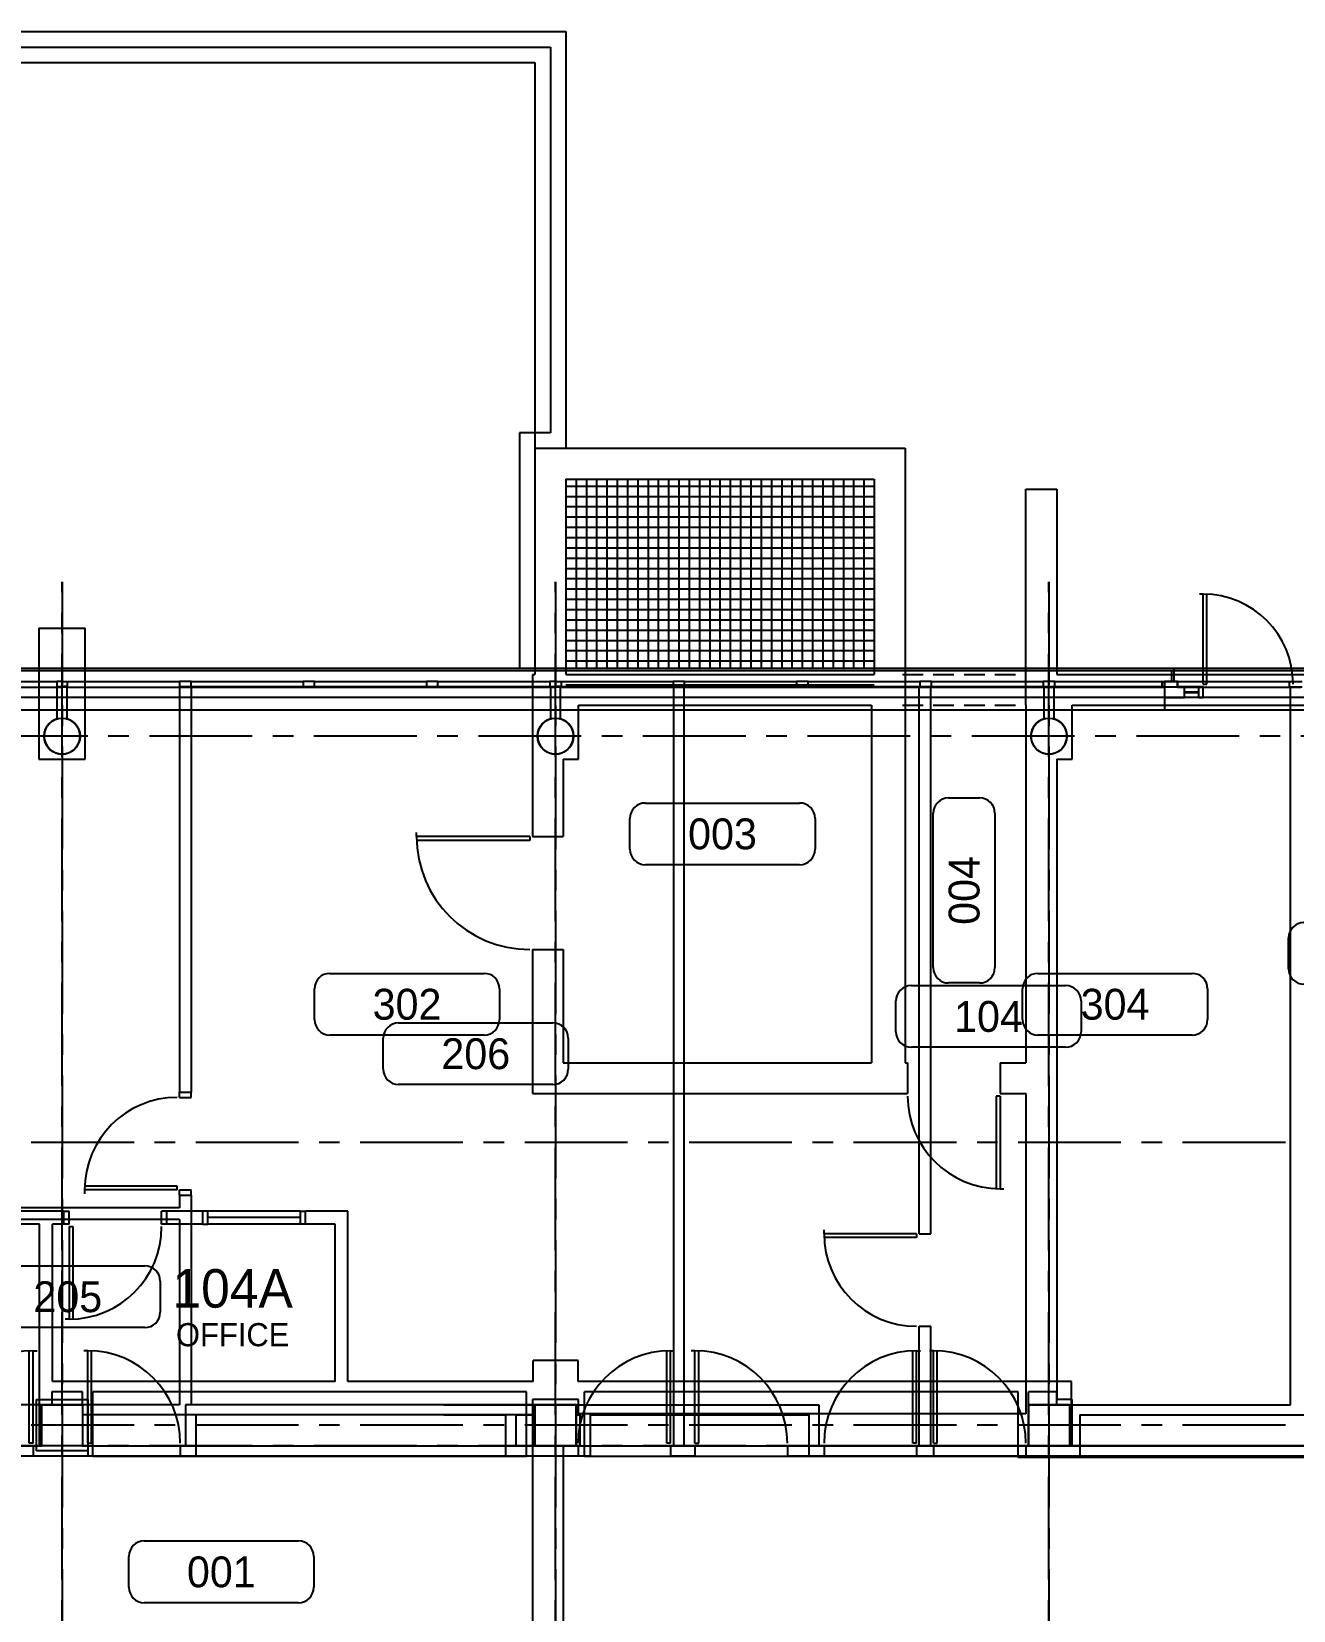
# Model space of a CAD drawing. Header units: inches. Extents: x -116 to 4157, y -436 to 3586.
# Drawn here: x 2142 to 2633, y 2917 to 3531 of the extents above; entities that cross this region are included whole.
import ezdxf
from ezdxf.enums import TextEntityAlignment as Align

# ---------------------------------------------------------------- set-up
doc = ezdxf.new("R2010")
doc.units = ezdxf.units.IN
doc.header["$LTSCALE"] = 32
doc.header["$MEASUREMENT"] = 0
doc.linetypes.add('CENTER', pattern=[2, 1.25, -0.25, 0.25, -0.25])
doc.linetypes.add('HIDDEN', pattern=[0.375, 0.25, -0.125])
doc.layers.get('0').update_dxf_attribs({"color": 5, "linetype": 'CONTINUOUS'})
for name, color, linetype in [('F1-BLDG1', 7, 'CONTINUOUS'), ('F1-BLDG3', 161, 'CONTINUOUS'), ('f1-bldg4', 2, 'CONTINUOUS'), ('f1-bldg5', 252, 'CONTINUOUS'), ('F1-DOOR1', 3, 'CONTINUOUS'), ('f1-doorjmb', 32, 'CONTINUOUS'), ('F1-RMNOS', 3, 'CONTINUOUS'), ('F1-WINDOW1', 1, 'CONTINUOUS'), ('F1-WINDOW2', 4, 'CONTINUOUS'), ('F2-BLDG1', 7, 'CONTINUOUS'), ('F2-BLDG3', 161, 'CONTINUOUS'), ('f2-bldg4', 2, 'CONTINUOUS'), ('F2-DOOR1', 3, 'CONTINUOUS'), ('f2-doorjmb', 32, 'CONTINUOUS'), ('F2-RMNOS', 3, 'CONTINUOUS'), ('F2-WINDOW1', 1, 'CONTINUOUS'), ('F2-WINDOW2', 4, 'CONTINUOUS'), ('F3-BLDG1', 7, 'CONTINUOUS'), ('F3-BLDG3', 161, 'CONTINUOUS'), ('f3-bldg4', 2, 'CONTINUOUS'), ('F3-DOOR1', 3, 'CONTINUOUS'), ('F3-RMNOS', 3, 'CONTINUOUS'), ('F3-WINDOW1', 1, 'CONTINUOUS'), ('F3-WINDOW2', 4, 'CONTINUOUS'), ('FB-BLDG1', 7, 'CONTINUOUS'), ('FB-BLDG2', 2, 'HIDDEN'), ('fb-bldg3', 161, 'CONTINUOUS'), ('FB-DOOR1', 3, 'CONTINUOUS'), ('FB-RMNOS', 3, 'CONTINUOUS'), ('rmcode', 7, 'CONTINUOUS')]:
    doc.layers.add(name, color=color, linetype=linetype)
for name, color, linetype, plot in [('F1-CENTER-MISC', 240, 'CENTER', False), ('F1-COLUMN1', 8, 'CONTINUOUS', False), ('F2-COLUMN1', 8, 'CONTINUOUS', False), ('F3-COLUMN1', 8, 'CONTINUOUS', False), ('fb-centermisc1', 20, 'CENTER', False)]:
    doc.layers.add(name, color=color, linetype=linetype, plot=plot)
doc.styles.add('rmcode', font='noting.shx')
doc.styles.add('RMNOS', font='HANDLET.SHX')

# ---------------------------------------------------------------- blocks, each defined once
blk = doc.blocks.new('ADR-42R')
for p, q in [((-1.5, 1), (-1.5, 42.97)), ((0, 1), (0, 43)), ((0, 43), (1.5, 43)), ((0, 1), (-1.5, 1))]:
    blk.add_line(p, q)
blk.add_arc((0, 1), 42, 90, 180)
blk = doc.blocks.new('ADR-36L')
for p, q in [((0, 37), (-1.5, 37)), ((0, 1), (0, 37)), ((1.5, 1), (1.5, 36.97)), ((0, 1), (1.5, 1))]:
    blk.add_line(p, q)
blk.add_arc((0, 1), 36, 0, 90)
blk = doc.blocks.new('ADR-36R')
for p, q in [((-1.5, 1), (-1.5, 36.97)), ((0, 1), (0, 37)), ((0, 37), (1.5, 37)), ((0, 1), (-1.5, 1))]:
    blk.add_line(p, q)
blk.add_arc((0, 1), 36, 90, 180)
blk = doc.blocks.new('RMNOS')
at = {"color": 11}
for p, q in [((-0.3125, 0.125), (0.3125, 0.125)), ((-0.375, -0.0625), (-0.375, 0.0625)), ((0.375, 0.0625), (0.375, -0.0625)), ((0.3125, -0.125), (-0.3125, -0.125))]:
    blk.add_line(p, q, dxfattribs=at)
for centre, start, end in [((-0.3125, 0.0625), 90, 180), ((0.3125, 0.0625), 0, 90), ((-0.3125, -0.0625), 180, 270), ((0.3125, -0.0625), 270, 0)]:
    blk.add_arc(centre, 0.0625, start, end, dxfattribs=at)
at = {"color": 9, "style": 'RMNOS'}
blk.add_attdef('ROOM', text='', height=0.125, dxfattribs=at).set_placement((0, 0), align=Align.MIDDLE)
blk = doc.blocks.new('RMNOS-1')
at = {"color": 9, "style": 'RMNOS'}
blk.add_attdef('ROOM', text='', height=0.15625, dxfattribs=at).set_placement((0, 0), align=Align.MIDDLE)
at = {"layer": 'rmcode', "color": 61, "style": 'rmcode'}
for tag, p in [('RMCODE-1', (0, -0.1875)), ('RMCODE-2', (0, -0.34375))]:
    blk.add_attdef(tag, text='', height=0.09375, dxfattribs=at).set_placement(p, align=Align.MIDDLE)

msp = doc.modelspace()

# ---------------------------------------------------------------- linework, layer by layer
at = {"layer": 'F1-BLDG1'}
for p, q in [((2154.78, 3072.25), (1990.03, 3072.25)), ((2154.78, 3067.25), (2154.78, 3072.25)), ((2194.78, 3067.25), (2194.78, 3072.25)), ((2208.78, 3072.25), (2194.78, 3072.25)), ((2208.78, 3067.25), (2208.78, 3072.25)), ((2265.28, 3072.25), (2248.78, 3072.25)), ((2248.78, 3067.25), (2248.78, 3072.25)), ((2265.28, 3006), (2265.28, 3072.25)), ((2145.28, 3067.25), (2085.28, 3067.25)), ((2145.28, 2981), (2145.28, 3067.25)), ((2150.28, 3006), (2150.28, 3067.25)), ((2154.78, 3067.25), (2150.28, 3067.25)), ((2208.78, 3067.25), (2194.78, 3067.25)), ((2260.28, 3067.25), (2248.78, 3067.25)), ((2260.28, 3006), (2260.28, 3067.25)), ((2354.78, 3014.25), (2337.28, 3014.25)), ((2337.28, 3006), (2337.28, 3014.25)), ((2354.78, 3006), (2354.78, 3014.25)), ((2260.28, 3006), (2150.28, 3006)), ((2260.28, 3006), (2150.28, 3006)), ((2337.28, 3006), (2265.28, 3006)), ((2337.28, 3006), (2265.28, 3006)), ((2546.78, 3006), (2354.78, 3006)), ((2546.78, 2981), (2546.78, 3006)), ((2166.03, 2977), (2166.03, 3002)), ((2334.78, 3002), (2166.03, 3002)), ((2334.78, 2977), (2334.78, 3002)), ((2526.03, 3002), (2357.28, 3002)), ((2357.28, 2977), (2357.28, 3002)), ((2526.03, 2976.5), (2526.03, 3002)), ((2142.78, 2981), (2142.78, 2977)), ((2142.78, 2981), (2145.28, 2981)), ((2546.78, 2981), (2706.53, 2981)), ((2166.03, 2977), (2142.78, 2977)), ((2357.28, 2977), (2334.78, 2977)), ((2931.78, 2976.5), (2526.03, 2976.5))]:
    msp.add_line(p, q, dxfattribs=at)
for centre in [(2154.03, 3257), (2346.03, 3257), (2538.03, 3257)]:
    msp.add_circle(centre, 7, dxfattribs=at)
at = {"layer": 'F1-BLDG3'}
for p, q in [((2094.03, 3531), (2350.03, 3531)), ((2350.03, 3531), (2350.03, 3369)), ((2115.53, 3525), (2344.03, 3525)), ((2344.03, 3525), (2344.03, 3375)), ((2332.03, 3375), (2332.03, 3283.5)), ((2344.03, 3375), (2332.03, 3375)), ((2338.03, 3369), (2482.03, 3369)), ((2338.03, 3369), (2338.03, 3283.5)), ((2482.03, 3369), (2482.03, 3283.5)), ((2350.03, 3357), (2470.03, 3357)), ((2350.03, 3357), (2350.03, 3283.5)), ((2470.03, 3357), (2470.03, 3283.5)), ((1772.03, 3282.5), (2585.78, 3282.5)), ((2585.78, 3278.25), (2585.78, 3282.5)), ((2583.03, 3272), (1772.03, 3272)), ((2162.03, 3002), (2150.03, 3002)), ((2150.03, 3002), (2150.03, 2997)), ((2162.03, 2997), (2150.03, 2997)), ((2162.03, 2997), (2162.03, 3002)), ((2338.03, 2997), (2338.03, 2981)), ((2354.03, 2997), (2338.03, 2997)), ((2354.03, 2981), (2354.03, 2997)), ((2530.03, 2997), (2530.03, 3002)), ((2541.03, 3002), (2530.03, 3002)), ((2530.03, 2997), (2541.03, 2997)), ((2541.03, 2997), (2541.03, 3002)), ((2338.03, 2981), (2354.03, 2981))]:
    msp.add_line(p, q, dxfattribs=at)
at = {"layer": 'f1-bldg4'}
for p, q in [((1772.03, 3283.5), (2586.78, 3283.5)), ((2586.78, 3278.25), (2586.78, 3283.5)), ((2350.03, 3277), (2470.03, 3277)), ((1780.53, 3267.25), (2583.03, 3267.25)), ((2583.03, 3272), (2583.03, 3267.25)), ((2166.03, 2977), (2334.78, 2977)), ((2357.28, 2977), (2526.03, 2977))]:
    msp.add_line(p, q, dxfattribs=at)
at = {"layer": 'f1-bldg5'}
for p, q in [((2350.03, 3354.25), (2470.03, 3354.25)), ((2354.03, 3357), (2354.03, 3283.5)), ((2358.03, 3357), (2358.03, 3283.5)), ((2362.03, 3357), (2362.03, 3283.5)), ((2366.03, 3357), (2366.03, 3283.5)), ((2370.03, 3357), (2370.03, 3283.5)), ((2374.03, 3357), (2374.03, 3283.5)), ((2378.03, 3357), (2378.03, 3283.5)), ((2382.03, 3357), (2382.03, 3283.5)), ((2386.03, 3357), (2386.03, 3283.5)), ((2390.03, 3357), (2390.03, 3283.5)), ((2394.03, 3357), (2394.03, 3283.5)), ((2398.03, 3357), (2398.03, 3283.5)), ((2402.03, 3357), (2402.03, 3283.5)), ((2406.03, 3357), (2406.03, 3283.5)), ((2410.03, 3357), (2410.03, 3283.5)), ((2414.03, 3357), (2414.03, 3283.5)), ((2418.03, 3357), (2418.03, 3283.5)), ((2422.03, 3357), (2422.03, 3283.5)), ((2426.03, 3357), (2426.03, 3283.5)), ((2430.03, 3357), (2430.03, 3283.5)), ((2434.03, 3357), (2434.03, 3283.5)), ((2438.03, 3357), (2438.03, 3283.5)), ((2442.03, 3357), (2442.03, 3283.5)), ((2446.03, 3357), (2446.03, 3283.5)), ((2450.03, 3357), (2450.03, 3283.5)), ((2454.03, 3357), (2454.03, 3283.5)), ((2458.03, 3357), (2458.03, 3283.5)), ((2462.03, 3357), (2462.03, 3283.5)), ((2466.03, 3357), (2466.03, 3283.5)), ((2350.03, 3350.25), (2470.03, 3350.25)), ((2350.03, 3346.25), (2470.03, 3346.25)), ((2350.03, 3342.25), (2470.03, 3342.25)), ((2350.03, 3338.25), (2470.03, 3338.25)), ((2350.03, 3334.25), (2470.03, 3334.25)), ((2350.03, 3330.25), (2470.03, 3330.25)), ((2350.03, 3326.25), (2470.03, 3326.25)), ((2350.03, 3322.25), (2470.03, 3322.25)), ((2350.03, 3318.25), (2470.03, 3318.25)), ((2350.03, 3314.25), (2470.03, 3314.25)), ((2350.03, 3310.25), (2470.03, 3310.25)), ((2350.03, 3306.25), (2470.03, 3306.25)), ((2350.03, 3302.25), (2470.03, 3302.25)), ((2350.03, 3298.25), (2470.03, 3298.25)), ((2350.03, 3294.25), (2470.03, 3294.25)), ((2350.03, 3290.25), (2470.03, 3290.25)), ((2350.03, 3286.25), (2470.03, 3286.25))]:
    msp.add_line(p, q, dxfattribs=at)
at = {"layer": 'F1-CENTER-MISC'}
for p, q in [((2154.03, 3317), (2154.03, 2417)), ((2154.03, 3317), (2154.03, 2417)), ((2346.03, 3317), (2346.03, 2417)), ((2346.03, 3317), (2346.03, 2417)), ((2538.03, 3317), (2538.03, 2417)), ((2538.03, 3317), (2538.03, 2417)), ((3956.03, 3257), (1688.03, 3257)), ((3956.03, 2981), (1687.65, 2981))]:
    msp.add_line(p, q, dxfattribs=at)
at = {"layer": 'F1-COLUMN1'}
for p, q in [((2146.03, 2997), (2162.03, 2997)), ((2146.03, 2981), (2146.03, 2997)), ((2162.03, 2997), (2162.03, 2981)), ((2338.03, 2997), (2354.03, 2997)), ((2338.03, 2981), (2338.03, 2997)), ((2354.03, 2997), (2354.03, 2981)), ((2530.03, 2997), (2546.03, 2997)), ((2530.03, 2981), (2530.03, 2997)), ((2546.03, 2997), (2546.03, 2981)), ((2162.03, 2981), (2146.03, 2981)), ((2354.03, 2981), (2338.03, 2981)), ((2546.03, 2981), (2530.03, 2981))]:
    msp.add_line(p, q, dxfattribs=at)
for centre in [(2154.03, 3257), (2346.03, 3257), (2538.03, 3257)]:
    msp.add_circle(centre, 7, dxfattribs=at)
at = {"layer": 'f1-doorjmb'}
for p, q in [((2154.78, 3072.25), (2156.78, 3072.25)), ((2156.78, 3067.25), (2156.78, 3072.25)), ((2192.78, 3067.25), (2192.78, 3072.25)), ((2194.78, 3072.25), (2192.78, 3072.25)), ((2156.78, 3067.25), (2154.78, 3067.25)), ((2194.78, 3067.25), (2192.78, 3067.25))]:
    msp.add_line(p, q, dxfattribs=at)
at = {"layer": 'F1-WINDOW1'}
for p, q in [((2108.53, 3278.25), (2152.03, 3278.25)), ((2108.53, 3276), (2152.03, 3276)), ((2156.28, 3278.25), (2199.78, 3278.25)), ((2156.28, 3276), (2199.78, 3276)), ((2204.28, 3278.25), (2247.78, 3278.25)), ((2204.28, 3276.25), (2247.78, 3276.25)), ((2252.28, 3278.25), (2295.78, 3278.25)), ((2252.28, 3276.25), (2295.78, 3276.25)), ((2300.28, 3278.25), (2343.78, 3278.25)), ((2300.28, 3276.25), (2343.78, 3276.25)), ((2348.28, 3278.25), (2391.78, 3278.25)), ((2348.28, 3276.25), (2391.78, 3276.25)), ((2396.28, 3278.25), (2439.78, 3278.25)), ((2396.28, 3276.25), (2439.78, 3276.25)), ((2444.28, 3278.25), (2487.78, 3278.25)), ((2444.28, 3276.25), (2487.78, 3276.25)), ((2492.28, 3278.25), (2535.78, 3278.25)), ((2492.28, 3276.25), (2535.78, 3276.25)), ((2540.28, 3278.25), (2582.03, 3278.25)), ((2540.28, 3276.25), (2582.03, 3276.25)), ((2590.78, 3276.25), (2596.28, 3276.25)), ((2590.78, 3274.25), (2596.28, 3274.25)), ((2590.78, 3274), (2596.28, 3274)), ((2596.28, 3272), (2590.78, 3272)), ((2246.78, 3072.25), (2210.78, 3072.25)), ((2246.78, 3069.75), (2210.78, 3069.75)), ((2246.78, 3067.25), (2210.78, 3067.25))]:
    msp.add_line(p, q, dxfattribs=at)
at = {"layer": 'F1-WINDOW2'}
for p, q in [((2152.03, 3278.25), (2152.03, 3276.25)), ((2154.03, 3278.25), (2152.03, 3278.25)), ((2152.03, 3276.25), (2154.03, 3276.25)), ((2154.03, 3278.25), (2156.03, 3278.25)), ((2156.03, 3276.25), (2154.03, 3276.25)), ((2156.03, 3278.25), (2156.03, 3276.25)), ((2204.28, 3278.25), (2199.78, 3278.25)), ((2199.78, 3278.25), (2199.78, 3276.25)), ((2199.78, 3276.25), (2204.28, 3276.25)), ((2204.28, 3276.25), (2204.28, 3278.25)), ((2252.28, 3278.25), (2247.78, 3278.25)), ((2247.78, 3278.25), (2247.78, 3276.25)), ((2247.78, 3276.25), (2252.28, 3276.25)), ((2252.28, 3276.25), (2252.28, 3278.25)), ((2295.78, 3278.25), (2295.78, 3276.25)), ((2300.28, 3278.25), (2295.78, 3278.25)), ((2295.78, 3276.25), (2300.28, 3276.25)), ((2300.28, 3276.25), (2300.28, 3278.25)), ((2343.78, 3278.25), (2343.78, 3276.25)), ((2346.03, 3278.25), (2343.78, 3278.25)), ((2343.78, 3276.25), (2346.03, 3276.25)), ((2346.03, 3278.25), (2348.28, 3278.25)), ((2348.28, 3276.25), (2346.03, 3276.25)), ((2348.28, 3278.25), (2348.28, 3276.25)), ((2396.28, 3278.25), (2391.78, 3278.25)), ((2391.78, 3278.25), (2391.78, 3276.25)), ((2391.78, 3276.25), (2396.28, 3276.25)), ((2396.28, 3276.25), (2396.28, 3278.25)), ((2444.28, 3278.25), (2439.78, 3278.25)), ((2439.78, 3278.25), (2439.78, 3276.25)), ((2439.78, 3276.25), (2444.28, 3276.25)), ((2444.28, 3276.25), (2444.28, 3278.25)), ((2487.78, 3278.25), (2487.78, 3276.25)), ((2492.28, 3278.25), (2487.78, 3278.25)), ((2487.78, 3276.25), (2492.28, 3276.25)), ((2492.28, 3276.25), (2492.28, 3278.25)), ((2540.28, 3278.25), (2535.78, 3278.25)), ((2535.78, 3278.25), (2535.78, 3276.25)), ((2535.78, 3276.25), (2540.28, 3276.25)), ((2540.28, 3276.25), (2540.28, 3278.25)), ((2582.03, 3276), (2582.03, 3278.25)), ((2582.03, 3278.25), (2583.03, 3278.25)), ((2583.03, 3276), (2582.03, 3276)), ((2583.03, 3276), (2583.03, 3278.25)), ((2588.03, 3278.25), (2583.03, 3278.25)), ((2583.03, 3278.25), (2583.03, 3272)), ((2588.03, 3276.25), (2588.03, 3278.25)), ((2588.03, 3276.25), (2590.78, 3276.25)), ((2590.78, 3272), (2590.78, 3276.25)), ((2596.28, 3276.25), (2598.03, 3276.25)), ((2596.28, 3272), (2596.28, 3276.25)), ((2598.03, 3272), (2598.03, 3276.25)), ((2583.03, 3272), (2588.03, 3272)), ((2588.03, 3272), (2590.78, 3272)), ((2596.28, 3272), (2598.03, 3272)), ((2210.78, 3072.25), (2208.78, 3072.25)), ((2210.78, 3067.25), (2210.78, 3072.25)), ((2246.78, 3067.25), (2246.78, 3072.25)), ((2246.78, 3072.25), (2248.78, 3072.25)), ((2208.78, 3067.25), (2210.78, 3067.25)), ((2248.78, 3067.25), (2246.78, 3067.25))]:
    msp.add_line(p, q, dxfattribs=at)
at = {"layer": 'F2-BLDG1'}
for p, q in [((2156.03, 3276), (2152.03, 3276)), ((2152.03, 3276), (2152.03, 3263.71)), ((2156.03, 3263.71), (2156.03, 3276)), ((2199.78, 3276), (2199.78, 3118.5)), ((2200.03, 3276), (2204.03, 3276)), ((2204.28, 3276), (2204.28, 3118.5)), ((2348.03, 3276), (2344.03, 3276)), ((2344.03, 3276), (2344.03, 3263.71)), ((2348.03, 3263.71), (2348.03, 3276)), ((2396.03, 3276), (2392.03, 3276)), ((2392.03, 2981), (2392.03, 3276)), ((2396.03, 2981), (2396.03, 3276)), ((2540.03, 3276), (2536.03, 3276)), ((2536.03, 3276), (2536.03, 3263.71)), ((2540.03, 3263.71), (2540.03, 3276)), ((2199.78, 3118.5), (2204.28, 3118.5)), ((2199.78, 3078.5), (2199.78, 3073.5)), ((2199.78, 3078.5), (2204.28, 3078.5)), ((2204.28, 3078.5), (2204.28, 2997)), ((2199.78, 3073.5), (2108.78, 3073.5)), ((2199.78, 3069), (2113.28, 3069)), ((2199.78, 3069), (2199.78, 2997)), ((2162.03, 2997), (2146.03, 2997)), ((2146.03, 2997), (2146.03, 2981)), ((2199.78, 2997), (2162.03, 2997)), ((2338.03, 2997), (2204.28, 2997)), ((2338.03, 2997), (2354.03, 2997)), ((2354.03, 2997), (2354.03, 2981)), ((2530.03, 2981), (2530.03, 2997)), ((2530.03, 2997), (2546.03, 2997)), ((2546.03, 2997), (2546.03, 2981)), ((2302.55, 2993), (2326.54, 2993)), ((2330.54, 2993), (2338.03, 2993)), ((2113.28, 2981), (2146.03, 2981)), ((2354.78, 2981), (2354.03, 2981)), ((2354.03, 2981), (2354.78, 2981)), ((2354.78, 2981), (2354.78, 2977)), ((2390.78, 2981), (2390.78, 2977)), ((2392.03, 2981), (2390.78, 2981)), ((2400.28, 2981), (2396.03, 2981)), ((2400.28, 2981), (2400.28, 2977)), ((2436.28, 2981), (2436.28, 2977)), ((2436.28, 2981), (2436.28, 2977)), ((2530.03, 2981), (2436.28, 2981)), ((2706.03, 2981), (2546.03, 2981)), ((2354.78, 2977), (2099.03, 2977)), ((2354.78, 2977), (2348.78, 2977)), ((2400.28, 2977), (2390.78, 2977)), ((2875.04, 2977), (2436.28, 2977))]:
    msp.add_line(p, q, dxfattribs=at)
for centre in [(2154.03, 3257), (2346.03, 3257), (2538.03, 3257)]:
    msp.add_arc(centre, 7, 106.60155, 73.39845, dxfattribs=at)
at = {"layer": 'F2-BLDG3'}
for p, q in [((1772.03, 3282.5), (3880.03, 3282.5)), ((2152.03, 3272), (2012.28, 3272)), ((2199.78, 3272), (2156.03, 3272)), ((2344.03, 3272), (2204.28, 3272)), ((2392.03, 3272), (2348.03, 3272)), ((2536.03, 3272), (2396.03, 3272)), ((2728.03, 3272), (2540.03, 3272)), ((2338.03, 2993), (2162.03, 2993)), ((2162.03, 2993), (2162.03, 2981)), ((2338.03, 2993), (2338.03, 2981)), ((2162.03, 2981), (2338.03, 2981))]:
    msp.add_line(p, q, dxfattribs=at)
at = {"layer": 'f2-bldg4'}
for p, q in [((1772.03, 3283.5), (3880.03, 3283.5)), ((2012.28, 3267.25), (2152.03, 3267.25)), ((2156.03, 3267.25), (2199.78, 3267.25)), ((2204.28, 3267.25), (2344.03, 3267.25)), ((2348.03, 3267.25), (2392.03, 3267.25)), ((2396.03, 3267.25), (2536.03, 3267.25)), ((2540.03, 3267.25), (2728.03, 3267.25))]:
    msp.add_line(p, q, dxfattribs=at)
at = {"layer": 'F2-COLUMN1'}
for p, q in [((2146.03, 2997), (2162.03, 2997)), ((2146.03, 2981), (2146.03, 2997)), ((2162.03, 2997), (2162.03, 2981)), ((2338.03, 2997), (2354.03, 2997)), ((2338.03, 2981), (2338.03, 2997)), ((2354.03, 2997), (2354.03, 2981)), ((2530.03, 2997), (2546.03, 2997)), ((2530.03, 2981), (2530.03, 2997)), ((2546.03, 2997), (2546.03, 2981)), ((2162.03, 2981), (2146.03, 2981)), ((2354.78, 2981), (2338.03, 2981)), ((2546.03, 2981), (2530.03, 2981))]:
    msp.add_line(p, q, dxfattribs=at)
for centre in [(2154.03, 3257), (2346.03, 3257), (2538.03, 3257)]:
    msp.add_circle(centre, 7, dxfattribs=at)
at = {"layer": 'f2-doorjmb'}
for p, q in [((2199.78, 3116.5), (2199.78, 3118.5)), ((2199.78, 3116.5), (2204.28, 3116.5)), ((2204.28, 3116.5), (2204.28, 3118.5)), ((2199.78, 3080.5), (2204.28, 3080.5)), ((2199.78, 3078.5), (2199.78, 3080.5)), ((2204.28, 3078.5), (2204.28, 3080.5))]:
    msp.add_line(p, q, dxfattribs=at)
at = {"layer": 'F2-WINDOW1'}
for p, q in [((2108.53, 3278.25), (2152.03, 3278.25)), ((2108.53, 3276), (2152.03, 3276)), ((2156.28, 3278.25), (2199.78, 3278.25)), ((2156.28, 3276), (2199.78, 3276)), ((2204.28, 3278.25), (2247.78, 3278.25)), ((2204.28, 3276), (2247.78, 3276)), ((2252.28, 3278.25), (2295.78, 3278.25)), ((2252.28, 3276), (2295.78, 3276)), ((2300.28, 3278.25), (2343.78, 3278.25)), ((2300.28, 3276), (2343.78, 3276)), ((2348.28, 3278.25), (2391.78, 3278.25)), ((2348.28, 3276), (2391.78, 3276)), ((2396.28, 3278.25), (2439.78, 3278.25)), ((2396.28, 3276), (2439.78, 3276)), ((2444.28, 3278.25), (2487.78, 3278.25)), ((2444.28, 3276), (2487.78, 3276)), ((2492.28, 3278.25), (2535.78, 3278.25)), ((2492.28, 3276), (2535.78, 3276)), ((2540.28, 3278.25), (2583.03, 3278.25)), ((2540.28, 3276), (2583.03, 3276)), ((2588.03, 3278.25), (2631.53, 3278.25)), ((2588.03, 3276), (2631.53, 3276))]:
    msp.add_line(p, q, dxfattribs=at)
at = {"layer": 'F2-WINDOW2'}
for p, q in [((2152.03, 3278.25), (2152.03, 3276)), ((2154.03, 3278.25), (2152.03, 3278.25)), ((2152.03, 3276), (2154.03, 3276)), ((2154.03, 3278.25), (2156.03, 3278.25)), ((2156.03, 3276), (2154.03, 3276)), ((2156.03, 3278.25), (2156.03, 3276)), ((2204.28, 3278.25), (2199.78, 3278.25)), ((2199.78, 3278.25), (2199.78, 3276)), ((2199.78, 3276), (2204.28, 3276)), ((2204.28, 3276), (2204.28, 3278.25)), ((2252.28, 3278.25), (2247.78, 3278.25)), ((2247.78, 3278.25), (2247.78, 3276)), ((2247.78, 3276), (2252.28, 3276)), ((2252.28, 3276), (2252.28, 3278.25)), ((2295.78, 3278.25), (2295.78, 3276)), ((2300.28, 3278.25), (2295.78, 3278.25)), ((2295.78, 3276), (2300.28, 3276)), ((2300.28, 3276), (2300.28, 3278.25)), ((2343.78, 3278.25), (2343.78, 3276)), ((2346.03, 3278.25), (2343.78, 3278.25)), ((2343.78, 3276), (2346.03, 3276)), ((2346.03, 3278.25), (2348.28, 3278.25)), ((2348.28, 3276), (2346.03, 3276)), ((2348.28, 3278.25), (2348.28, 3276)), ((2396.28, 3278.25), (2391.78, 3278.25)), ((2391.78, 3278.25), (2391.78, 3276)), ((2391.78, 3276), (2396.28, 3276)), ((2396.28, 3276), (2396.28, 3278.25)), ((2444.28, 3278.25), (2439.78, 3278.25)), ((2439.78, 3278.25), (2439.78, 3276)), ((2439.78, 3276), (2444.28, 3276)), ((2444.28, 3276), (2444.28, 3278.25)), ((2487.78, 3278.25), (2487.78, 3276)), ((2492.28, 3278.25), (2487.78, 3278.25)), ((2487.78, 3276), (2492.28, 3276)), ((2492.28, 3276), (2492.28, 3278.25)), ((2540.28, 3278.25), (2535.78, 3278.25)), ((2535.78, 3278.25), (2535.78, 3276)), ((2535.78, 3276), (2540.28, 3276)), ((2540.28, 3276), (2540.28, 3278.25)), ((2583.03, 3278.25), (2583.03, 3276)), ((2583.03, 3278.25), (2588.03, 3278.25)), ((2588.03, 3276), (2583.03, 3276)), ((2588.03, 3278.25), (2588.03, 3276)), ((2631.53, 3278.25), (2636.53, 3278.25)), ((2631.53, 3278.25), (2631.53, 3276)), ((2636.53, 3276), (2631.53, 3276))]:
    msp.add_line(p, q, dxfattribs=at)
at = {"layer": 'F3-BLDG1'}
for p, q in [((2156.03, 3276), (2152.03, 3276)), ((2152.03, 3276), (2152.03, 3263.71)), ((2156.03, 3263.71), (2156.03, 3276)), ((2200.03, 3276), (2204.03, 3276)), ((2348.03, 3276), (2344.03, 3276)), ((2344.03, 3276), (2344.03, 3263.71)), ((2348.03, 3263.71), (2348.03, 3276)), ((2492.03, 3276), (2487.54, 3276)), ((2487.54, 3063.5), (2487.54, 3276)), ((2492.04, 3063.5), (2492.04, 3276)), ((2540.03, 3276), (2536.03, 3276)), ((2536.03, 3276), (2536.03, 3263.71)), ((2540.03, 3263.71), (2540.03, 3276)), ((2632.03, 3276), (2636.03, 3276)), ((2632.03, 2997), (2632.03, 3276)), ((2487.54, 3063.5), (2492.04, 3063.5)), ((2487.54, 2981), (2487.54, 3027.5)), ((2487.54, 3027.5), (2492.04, 3027.5)), ((2492.04, 2981), (2492.04, 3027.5)), ((2146.03, 2997), (2041.54, 2997)), ((2146.03, 2997), (2162.03, 2997)), ((2162.03, 2997), (2162.03, 2981)), ((2338.03, 2997), (2202.04, 2997)), ((2202.04, 2997), (2202.04, 2981)), ((2302.55, 2997), (2448.54, 2997)), ((2448.54, 2997), (2448.54, 2981)), ((2546.03, 2997), (2530.03, 2997)), ((2530.03, 2997), (2530.03, 2981)), ((2546.03, 2997), (2632.03, 2997)), ((2206.04, 2993), (2206.04, 2977)), ((2326.54, 2993), (2206.04, 2993)), ((2326.54, 2993), (2326.54, 2977)), ((2359.54, 2993), (2359.54, 2977)), ((2359.54, 2993), (2444.54, 2993)), ((2444.54, 2993), (2444.54, 2977)), ((2550.04, 2993), (2706.54, 2993)), ((2550.04, 2993), (2550.04, 2977)), ((2162.03, 2981), (2164.04, 2981)), ((2164.04, 2981), (2164.04, 2977)), ((2200.04, 2981), (2200.04, 2977)), ((2200.04, 2981), (2202.04, 2981)), ((2450.54, 2981), (2448.54, 2981)), ((2450.54, 2981), (2450.54, 2977)), ((2486.54, 2981), (2486.54, 2977)), ((2487.54, 2981), (2486.54, 2981)), ((2493.04, 2981), (2492.04, 2981)), ((2493.04, 2981), (2493.04, 2977)), ((2529.04, 2981), (2530.03, 2981)), ((2529.04, 2981), (2529.04, 2977)), ((2529.04, 2981), (2529.04, 2977)), ((2164.04, 2977), (2141.54, 2977)), ((2206.04, 2977), (2200.04, 2977)), ((2359.54, 2977), (2326.54, 2977)), ((2450.54, 2977), (2444.54, 2977)), ((2493.04, 2977), (2486.54, 2977)), ((2550.04, 2977), (2529.04, 2977))]:
    msp.add_line(p, q, dxfattribs=at)
for centre in [(2154.03, 3257), (2346.03, 3257), (2538.03, 3257)]:
    msp.add_arc(centre, 7, 106.60155, 73.39845, dxfattribs=at)
at = {"layer": 'F3-BLDG3'}
for p, q in [((1772.03, 3282.5), (3880.03, 3282.5)), ((2152.03, 3272), (2108.53, 3272)), ((2344.03, 3272), (2156.03, 3272)), ((2487.54, 3272), (2348.03, 3272)), ((2536.03, 3272), (2492.03, 3272)), ((2632.03, 3272), (2540.03, 3272)), ((2338.03, 2993), (2330.54, 2993)), ((2330.54, 2993), (2330.54, 2981)), ((2338.03, 2993), (2338.03, 2981)), ((2354.03, 2993), (2355.54, 2993)), ((2354.03, 2981), (2354.03, 2993)), ((2355.54, 2993), (2355.54, 2981)), ((2330.54, 2981), (2338.03, 2981)), ((2355.54, 2981), (2354.03, 2981))]:
    msp.add_line(p, q, dxfattribs=at)
at = {"layer": 'f3-bldg4'}
for p, q in [((1772.03, 3283.5), (3880.03, 3283.5)), ((2108.53, 3267.25), (2152.03, 3267.25)), ((2156.03, 3267.25), (2344.03, 3267.25)), ((2348.03, 3267.25), (2487.54, 3267.25)), ((2492.03, 3267.25), (2536.03, 3267.25)), ((2540.03, 3267.25), (2632.03, 3267.25))]:
    msp.add_line(p, q, dxfattribs=at)
at = {"layer": 'F3-COLUMN1'}
for p, q in [((2146.03, 2981), (2146.03, 2997)), ((2146.03, 2997), (2162.03, 2997)), ((2162.03, 2997), (2162.03, 2981)), ((2338.03, 2981), (2338.03, 2997)), ((2338.03, 2997), (2354.03, 2997)), ((2354.03, 2997), (2354.03, 2981)), ((2530.03, 2981), (2530.03, 2997)), ((2530.03, 2997), (2546.03, 2997)), ((2546.03, 2997), (2546.03, 2981)), ((2162.03, 2981), (2145.54, 2981)), ((2354.03, 2981), (2338.03, 2981)), ((2546.03, 2981), (2530.03, 2981))]:
    msp.add_line(p, q, dxfattribs=at)
for centre in [(2154.03, 3257), (2346.03, 3257), (2538.03, 3257)]:
    msp.add_circle(centre, 7, dxfattribs=at)
at = {"layer": 'F3-WINDOW1'}
for p, q in [((2108.53, 3278.25), (2152.03, 3278.25)), ((2108.53, 3276), (2152.03, 3276)), ((2156.28, 3278.25), (2199.78, 3278.25)), ((2156.28, 3276), (2199.78, 3276)), ((2204.28, 3278.25), (2247.78, 3278.25)), ((2204.28, 3276), (2247.78, 3276)), ((2252.28, 3278.25), (2295.78, 3278.25)), ((2252.28, 3276), (2295.78, 3276)), ((2300.28, 3278.25), (2343.78, 3278.25)), ((2300.28, 3276), (2343.78, 3276)), ((2348.28, 3278.25), (2391.78, 3278.25)), ((2348.28, 3276), (2391.78, 3276)), ((2396.28, 3278.25), (2439.78, 3278.25)), ((2396.28, 3276), (2439.78, 3276)), ((2444.28, 3278.25), (2487.78, 3278.25)), ((2444.28, 3276), (2487.78, 3276)), ((2492.28, 3278.25), (2535.78, 3278.25)), ((2492.28, 3276), (2535.78, 3276)), ((2540.28, 3278.25), (2583.03, 3278.25)), ((2540.28, 3276), (2583.03, 3276)), ((2588.03, 3278.25), (2631.53, 3278.25)), ((2588.03, 3276), (2631.53, 3276))]:
    msp.add_line(p, q, dxfattribs=at)
at = {"layer": 'F3-WINDOW2'}
for p, q in [((2154.03, 3278.25), (2152.03, 3278.25)), ((2152.03, 3278.25), (2152.03, 3276)), ((2152.03, 3276), (2154.03, 3276)), ((2154.03, 3278.25), (2156.03, 3278.25)), ((2156.03, 3276), (2154.03, 3276)), ((2156.03, 3278.25), (2156.03, 3276)), ((2199.78, 3278.25), (2199.78, 3276)), ((2204.28, 3278.25), (2199.78, 3278.25)), ((2199.78, 3276), (2204.28, 3276)), ((2204.28, 3276), (2204.28, 3278.25)), ((2247.78, 3278.25), (2247.78, 3276)), ((2252.28, 3278.25), (2247.78, 3278.25)), ((2247.78, 3276), (2252.28, 3276)), ((2252.28, 3276), (2252.28, 3278.25)), ((2300.28, 3278.25), (2295.78, 3278.25)), ((2295.78, 3278.25), (2295.78, 3276)), ((2295.78, 3276), (2300.28, 3276)), ((2300.28, 3276), (2300.28, 3278.25)), ((2346.03, 3278.25), (2343.78, 3278.25)), ((2343.78, 3278.25), (2343.78, 3276)), ((2343.78, 3276), (2346.03, 3276)), ((2346.03, 3278.25), (2348.28, 3278.25)), ((2348.28, 3276), (2346.03, 3276)), ((2348.28, 3278.25), (2348.28, 3276)), ((2391.78, 3278.25), (2391.78, 3276)), ((2396.28, 3278.25), (2391.78, 3278.25)), ((2391.78, 3276), (2396.28, 3276)), ((2396.28, 3276), (2396.28, 3278.25)), ((2439.78, 3278.25), (2439.78, 3276)), ((2444.28, 3278.25), (2439.78, 3278.25)), ((2439.78, 3276), (2444.28, 3276)), ((2444.28, 3276), (2444.28, 3278.25)), ((2492.28, 3278.25), (2487.78, 3278.25)), ((2487.78, 3278.25), (2487.78, 3276)), ((2487.78, 3276), (2492.28, 3276)), ((2492.28, 3276), (2492.28, 3278.25)), ((2535.78, 3278.25), (2535.78, 3276)), ((2540.28, 3278.25), (2535.78, 3278.25)), ((2535.78, 3276), (2540.28, 3276)), ((2540.28, 3276), (2540.28, 3278.25)), ((2583.03, 3278.25), (2588.03, 3278.25)), ((2583.03, 3278.25), (2583.03, 3276)), ((2588.03, 3276), (2583.03, 3276)), ((2588.03, 3278.25), (2588.03, 3276)), ((2631.53, 3278.25), (2631.53, 3276)), ((2631.53, 3278.25), (2636.53, 3278.25)), ((2636.53, 3276), (2631.53, 3276))]:
    msp.add_line(p, q, dxfattribs=at)
at = {"layer": 'FB-BLDG1'}
for p, q in [((1772.03, 3531), (2350.03, 3531)), ((2350.03, 3531), (2350.03, 3369)), ((1772.03, 3519), (2338.03, 3519)), ((2338.03, 3519), (2338.03, 3369)), ((2338.03, 3369), (2338.03, 3281)), ((2350.03, 3369), (2482.03, 3369)), ((2482.03, 3369), (2482.03, 3130)), ((2529.03, 3269), (2529.03, 3353)), ((2529.03, 3353), (2541.03, 3353)), ((2541.03, 3353), (2541.03, 3281)), ((2145.03, 3299), (2145.03, 3248)), ((2145.03, 3299), (2163.03, 3299)), ((2163.03, 3248), (2163.03, 3299)), ((2337.03, 3281), (2337.03, 3218)), ((2337.03, 3281), (2338.03, 3281)), ((2541.03, 3281), (3880.03, 3281)), ((2355.03, 3248), (2355.03, 3269)), ((2355.03, 3269), (2469.03, 3269)), ((2469.03, 3269), (2469.03, 3130)), ((2529.03, 3269), (2529.03, 3248)), ((2547.03, 3248), (2547.03, 3269)), ((2547.03, 3269), (2721.03, 3269)), ((2145.03, 3248), (2163.03, 3248)), ((2349.03, 3248), (2355.03, 3248)), ((2349.03, 3248), (2349.03, 3218)), ((2529.03, 3248), (2529.03, 3130)), ((2541.03, 3248), (2547.03, 3248)), ((2541.03, 3248), (2541.03, 2999)), ((2337.03, 3218), (2349.03, 3218)), ((2337.03, 3174), (2349.03, 3174)), ((2337.03, 3174), (2337.03, 3118)), ((2349.03, 3174), (2349.03, 3130)), ((2349.03, 3130), (2469.03, 3130)), ((2482.03, 3130), (2483.03, 3130)), ((2483.03, 3130), (2483.03, 3118)), ((2519.03, 3130), (2519.03, 3118)), ((2519.03, 3130), (2529.03, 3130)), ((2337.03, 3118), (2483.03, 3118)), ((2519.03, 3118), (2529.03, 3118)), ((2529.03, 3118), (2529.03, 2999)), ((2144.03, 2979), (2144.03, 2999)), ((2144.03, 2999), (2164.03, 2999)), ((2164.03, 2999), (2164.03, 2979)), ((2355.03, 2999), (2337.03, 2999)), ((2337.03, 2999), (2337.03, 2981)), ((2355.03, 2993.5), (2355.03, 2999)), ((2529.03, 2999), (2529.03, 2993.5)), ((2547.03, 2999), (2541.03, 2999)), ((2547.03, 2981), (2547.03, 2999)), ((2529.03, 2993.5), (2355.03, 2993.5)), ((2164.03, 2979), (2144.03, 2979)), ((2337.03, 2981), (2337.03, 2873)), ((2349.03, 2981), (2349.03, 2873)), ((2349.03, 2981), (2355.03, 2981)), ((2355.03, 2981), (2529.03, 2981)), ((2529.03, 2981), (2547.03, 2981))]:
    msp.add_line(p, q, dxfattribs=at)
at = {"layer": 'FB-BLDG2'}
for p, q in [((2481.03, 3281), (2529.03, 3281)), ((2481.03, 3269), (2529.03, 3269))]:
    msp.add_line(p, q, dxfattribs=at)
at = {"layer": 'fb-bldg3'}
for p, q in [((2350.03, 3357), (2470.03, 3357)), ((2350.03, 3357), (2350.03, 3281)), ((2470.03, 3357), (2470.03, 3281)), ((2350.03, 3281), (2470.03, 3281))]:
    msp.add_line(p, q, dxfattribs=at)
at = {"layer": 'fb-centermisc1'}
for p, q in [((2154.03, 2417), (2154.03, 3317)), ((2346.03, 2417), (2346.03, 3317)), ((2538.03, 2417), (2538.03, 3317)), ((3910.03, 3099), (1744.28, 3099)), ((3910.03, 2989), (1744.28, 2989))]:
    msp.add_line(p, q, dxfattribs=at)

# ---------------------------------------------------------------- block references
at = {"layer": 'F1-DOOR1', "xscale": 0.9722222222222221, "yscale": 0.9722222222222221, "zscale": 0.9722222222222221}
msp.add_blockref('ADR-36L', (2598.03, 3276.25), dxfattribs=at)
at = {"layer": 'F1-DOOR1', "rotation": 180}
msp.add_blockref('ADR-36R', (2156.78, 3067.25), dxfattribs=at)
at = {"layer": 'F1-DOOR1'}
msp.add_blockref('ADR-36R', (2142.78, 2981), dxfattribs=at)
at = {"layer": 'F1-RMNOS', "xscale": 96, "yscale": 96, "zscale": 96}
for name, p, values in [('RMNOS', (2514.5, 3148), {'ROOM': '104'}), ('RMNOS-1', (2220.4, 3042.24), {'ROOM': '104A', 'RMCODE-1': 'OFFICE'})]:
    msp.add_blockref(name, p, dxfattribs=at).add_auto_attribs(values)
at = {"layer": 'F2-DOOR1', "rotation": 90}
msp.add_blockref('ADR-36L', (2199.78, 3080.5), dxfattribs=at)
at = {"layer": 'F2-DOOR1'}
for name, p in [('ADR-36R', (2390.78, 2981)), ('ADR-36L', (2400.28, 2981))]:
    msp.add_blockref(name, p, dxfattribs=at)
at = {"layer": 'F2-RMNOS', "xscale": 96, "yscale": 96, "zscale": 96}
for p, values in [((2667.25, 3172.5), {'ROOM': '207'}), ((2315, 3133.5), {'ROOM': '206'}), ((2156.25, 3039), {'ROOM': '205'})]:
    msp.add_blockref('RMNOS', p, dxfattribs=at).add_auto_attribs(values)
at = {"layer": 'F3-DOOR1', "rotation": 90}
msp.add_blockref('ADR-36R', (2487.54, 3063.5), dxfattribs=at)
at = {"layer": 'F3-DOOR1'}
for name, p in [('ADR-36L', (2164.04, 2981)), ('ADR-36R', (2486.54, 2981)), ('ADR-36L', (2493.04, 2981))]:
    msp.add_blockref(name, p, dxfattribs=at)
at = {"layer": 'F3-RMNOS', "xscale": 96, "yscale": 96, "zscale": 96}
for p, values in [((2288.25, 3152.75), {'ROOM': '302'}), ((2563.75, 3152.75), {'ROOM': '304'})]:
    msp.add_blockref('RMNOS', p, dxfattribs=at).add_auto_attribs(values)
at = {"layer": 'FB-DOOR1', "xscale": 1.047619047619048, "yscale": 1.047619047619048, "zscale": 1.047619047619048, "rotation": 90}
msp.add_blockref('ADR-42R', (2337.03, 3218), dxfattribs=at)
at = {"layer": 'FB-DOOR1', "rotation": 180}
msp.add_blockref('ADR-36L', (2519.03, 3118), dxfattribs=at)
at = {"layer": 'FB-RMNOS', "xscale": 96, "yscale": 96, "zscale": 96}
for p, values in [((2411, 3219), {'ROOM': '003'}), ((2216, 2932), {'ROOM': '001'})]:
    msp.add_blockref('RMNOS', p, dxfattribs=at).add_auto_attribs(values)
at = {"layer": 'FB-RMNOS', "xscale": 96, "yscale": 96, "zscale": 96, "rotation": 90}
msp.add_blockref('RMNOS', (2505, 3197), dxfattribs=at).add_auto_attribs({'ROOM': '004'})

doc.saveas('drawing.dxf')
